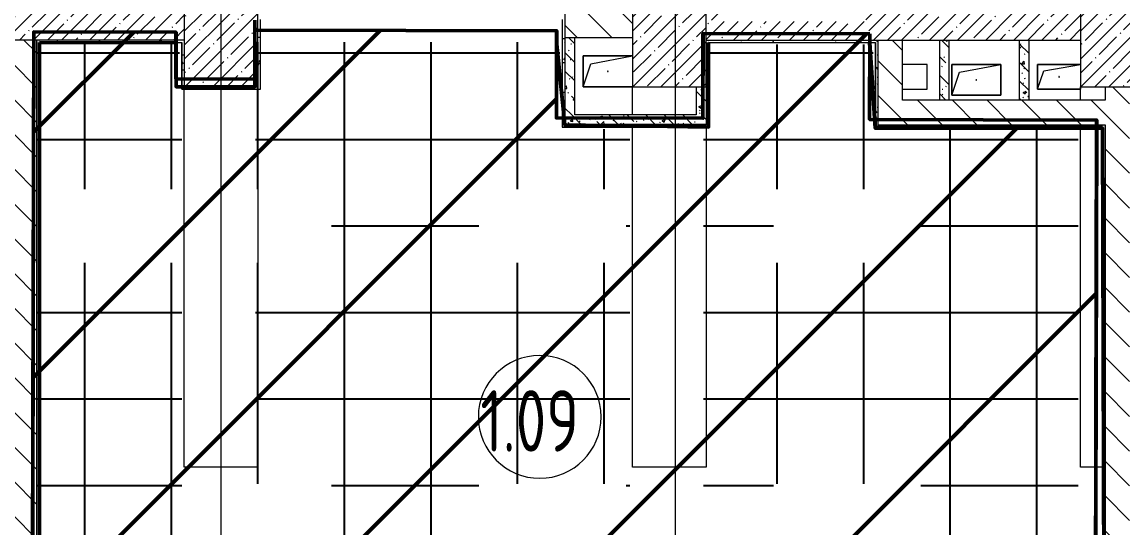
# Model space of a CAD drawing. Header units: millimetres. Extents: x -213547 to 415037, y -3642 to 106956.
# Drawn here: x 20653 to 29612, y 3577 to 7691 of the extents above; entities that cross this region are included whole.
import ezdxf

# ---------------------------------------------------------------- set-up
doc = ezdxf.new("R2010")
doc.units = ezdxf.units.MM
for name, color, linetype, lineweight in [('10)FK4', 3, 'Continuous', 50), ('A-AREA-IDEN', 7, 'Continuous', 9), ('A-FLOR', 7, 'Continuous', 9), ('A-GENM', 7, 'Continuous', 9), ('A-WALL', 7, 'Continuous', 5), ('I-WALL', 7, 'Continuous', 5), ('S-COLS', 7, 'Continuous', 9), ('S-COLS-1', 7, 'Continuous', 5), ('Оси', 7, 'Continuous', 9)]:
    doc.layers.add(name, color=color, linetype=linetype, lineweight=lineweight)
doc.layers.add('3) CF4 монтаж', color=104, linetype='Continuous')
doc.layers.add('A-WALL-1', color=9, linetype='Continuous', lineweight=5, true_color=0x808080)
doc.layers.add('A-WALL-FNSH-1', color=9, linetype='Continuous', lineweight=5, true_color=0x808080)
doc.styles.add('СПДС', font='ГОСТ тип А.ttf', dxfattribs={"width": 0.9})
pattern_1 = [(135, (64.7, -136.06), (-141.4214, -141.4214), [])]
pattern_2 = [(135, (64.7, -136.06), (-150.8683, -150.8683), [213.36, -35.56, 7.112, -35.56]), (135, (64.7, 14.71), (-150.8683, -150.8683), []), (50, (64.7, -136.06), (255.0577, -22.3145), [26.67, -293.37]), (355, (64.7, -136.06), (-49.3404, 267.4791), [21.336, -234.696]), (100.451, (85.96, -137.92), (205.7195, 245.1636), [22.666, -249.326]), (46.184, (64.7, -64.94), (379.511, -58.86), [40.005, -440.055]), (96.636, (96.33, -69.85), (332.3634, 346.399), [33.999, -373.989]), (351.184, (64.7, -64.94), (332.367, 346.3953), [32.004, -352.044]), (21, (100.26, -82.72), (212.2602, -143.1711), [26.67, -293.37]), (326, (100.26, -82.72), (86.5224, 257.8632), [21.336, -234.696]), (71.451, (117.95, -94.65), (298.784, 114.6901), [22.666, -249.326]), (37.5, (64.7, -136.06), (4.32385, 118.3775), [6.706, -225.146, 6.706, -231.546, -235.585]), (37.5, (64.7, -136.06), (4.32385, 118.3775), [-470.103, 6.706, -228.879]), (7.5, (64.7, -136.06), (93.5476, 140.2533), [6.706, -129.134, 6.706, -219.812, -89.789]), (7.5, (64.7, -136.06), (93.5476, 140.2533), [-362.356, 6.706, -83.083]), (327.5, (-14.6, -136.06), (189.82734, -8.0202), [6.706, -82.194, 6.706, -270.662, -368.046]), (327.5, (-14.6, -136.06), (189.82734, -8.0202), [-366.268, 6.706, -361.34]), (317.5, (-50.16, -136.06), (207.3811, 35.5976), [6.706, -108.864, 6.706, -177.495, -261.366]), (317.5, (-50.16, -136.06), (207.3811, 35.5976), [-299.771, 6.706, -254.66])]
pattern_3 = [(45, (64.7, -136.06), (-114.04925, 114.04925), []), (45, (178.75, -136.06), (-114.04925, 114.04925), [201.612, -40.322, 6.706, -33.617])]
pattern_4 = [(0, (64.7, -136.06), (243.84, 60.96), [20.117, -162.763, 20.117, -162.763, -975.36]), (0, (64.7, -136.06), (243.84, 60.96), [-365.76, 20.117, -345.643, 20.117, -162.763, -426.72]), (0, (64.7, -136.06), (243.84, 60.96), [-914.4, 20.117, -101.803, 20.117, -284.683]), (120, (156.14, -105.58), (-174.71291, 180.69163), [20.117, -162.763, 20.117, -162.763, -975.36]), (120, (156.14, -105.58), (-174.71291, 180.69163), [-365.76, 20.117, -345.643, 20.117, -162.763, -426.72]), (120, (156.14, -105.58), (-174.71291, 180.69163), [-914.4, 20.117, -101.803, 20.117, -284.683]), (240, (186.62, 16.34), (-69.12709, -241.65163), [20.117, -162.763, 20.117, -162.763, -975.36]), (240, (186.62, 16.34), (-69.12709, -241.65163), [-365.76, 20.117, -345.643, 20.117, -162.763, -426.72]), (240, (186.62, 16.34), (-69.12709, -241.65163), [-914.4, 20.117, -101.803, 20.117, -284.683])]

# ---------------------------------------------------------------- blocks, each defined once
blk = doc.blocks.new('BSC_Колонна _Прямоугольная - 600х600-23286269-Объем проектирования 1 этажа')
at = {"layer": 'S-COLS-1'}
h = blk.add_hatch(dxfattribs=at)
h.set_pattern_fill('FP_3', color=256, style=0, pattern_type=2)
h.set_pattern_definition([(45, (-29509.74, -7600), (-114.04925, 114.04925), []), (45, (-29395.7, -7600), (-114.04925, 114.04925), [201.613, -40.323, 6.706, -33.617])])
h.paths.add_polyline_path([(-300, -300), (300, -300), (300, 300), (-300, 300), (-300, -187.4)])
for p, q in [((300, 300), (-300, 300)), ((-300, 300), (-300, -300)), ((300, -300), (300, 300)), ((-300, -300), (300, -300))]:
    blk.add_line(p, q, dxfattribs=at)
blk = doc.blocks.new('BSC_Колонна _Прямоугольная - 600х600-V18-Объем проектирования 1 этажа')
at = {"layer": 'S-COLS-1'}
h = blk.add_hatch(dxfattribs=at)
h.set_pattern_fill('FP_28', color=256, style=0, pattern_type=2)
h.set_pattern_definition([(45, (-25860, -7600), (-114.0493, 114.0493), []), (45, (-25745.95, -7600), (-114.0493, 114.0493), [201.613, -40.323, 6.706, -33.617])])
h.paths.add_polyline_path([(300, -300), (300, 300), (-300, 300), (-300, -300), (-110.8, -300)])
for p, q in [((300, 300), (-300, 300)), ((-300, 300), (-300, -300)), ((300, -300), (300, 300)), ((-300, -300), (300, -300))]:
    blk.add_line(p, q, dxfattribs=at)
blk = doc.blocks.new('BSC_Колонна _Прямоугольная - 600х600-V153-Объем проектирования 1 этажа')
at = {"layer": 'S-COLS-1'}
h = blk.add_hatch(dxfattribs=at)
h.set_pattern_fill('FP_155', color=256, style=0, pattern_type=2)
h.set_pattern_definition([(45, (-22210, -7600), (-114.0493, 114.0493), []), (45, (-22095.95, -7600), (-114.0493, 114.0493), [201.613, -40.323, 6.706, -33.617])])
h.paths.add_polyline_path([(160.9, -300), (300, -300), (300, 300), (-300, 300), (-300, -300)])
for p, q in [((300, 300), (-300, 300)), ((-300, 300), (-300, -300)), ((300, -300), (300, 300)), ((-300, -300), (300, -300))]:
    blk.add_line(p, q, dxfattribs=at)
blk = doc.blocks.new('GM_Отверстие прямоугольное _в плите_ - Отверстие-21981599-Объем проектирования 1 этажа')
at = {"layer": 'A-GENM'}
for p, q in [((-175, -100), (-175, 100)), ((-175, 100), (175, 100)), ((175, 100), (-175, 100)), ((-175, 100), (-175, -100)), ((-125, 50), (175, 100)), ((-175, -100), (-125, 50)), ((175, -80), (175, -100)), ((175, -100), (175, -80)), ((175, -100), (-175, -100)), ((-175, -100), (175, -100))]:
    blk.add_line(p, q, dxfattribs=at)
for start, end in [(360, 180), (180, 360)]:
    blk.add_arc((0, 0), 2.5, start, end, dxfattribs=at)
blk = doc.blocks.new('GM_Отверстие прямоугольное _в плите_ - Отверстие-V199-Объем проектирования 1 этажа')
at = {"layer": 'A-GENM'}
for p, q in [((-200, -125), (-200, 125)), ((-200, 125), (200, 125)), ((200, 125), (-200, 125)), ((-200, 125), (-200, -125)), ((-137.5, 62.5), (200, 125)), ((200, 125), (200, -125)), ((200, -125), (200, 125)), ((-200, -125), (-137.5, 62.5)), ((200, -125), (-200, -125)), ((-200, -125), (200, -125))]:
    blk.add_line(p, q, dxfattribs=at)
for start, end in [(360, 180), (180, 360)]:
    blk.add_arc((0, 0), 2.5, start, end, dxfattribs=at)
blk = doc.blocks.new('GM_Отверстие прямоугольное _в плите_ - Отверстие-V206-Объем проектирования 1 этажа')
at = {"layer": 'A-GENM'}
for p, q in [((-200, -125), (-200, 125)), ((-200, 125), (200, 125)), ((200, 125), (-200, 125)), ((-200, 125), (-200, -125)), ((-137.5, 62.5), (200, 125)), ((-200, -125), (-137.5, 62.5)), ((200, -125), (-200, -125)), ((-200, -125), (200, -125))]:
    blk.add_line(p, q, dxfattribs=at)
for start, end in [(360, 180), (180, 360)]:
    blk.add_arc((0, 0), 2.5, start, end, dxfattribs=at)
blk = doc.blocks.new('Марка_Помещения - Номер-25198446-Объем проектирования 1 этажа')
at = {"layer": 'A-AREA-IDEN'}
for start, end in [(360, 180), (180, 360)]:
    blk.add_arc((0, 0), 2.5, start, end, dxfattribs=at)

msp = doc.modelspace()

# ---------------------------------------------------------------- hatches: boundary and pattern name
at = {"layer": '10)FK4'}
h = msp.add_hatch(dxfattribs=at)
h.set_pattern_fill('ANSI31', color=1, scale=444)
h.paths.add_polyline_path([(29405.8, 6825.9), (27603.7, 6825.9), (27599, 6896.7), (27556.2, 6896.8), (27557.9, 7593.8), (26199.9, 7597), (26198.3, 6907), (25006.3, 6909.8), (25007.9, 7619.8), (22549.9, 7625.6), (22549, 7225.6), (21907, 7227.1), (21907.9, 7607.1), (20749.9, 7609.8), (20732.2, 91.8), (21890.2, 89.1), (21891.1, 469.1), (22658.1, 467.3), (22657.2, 87.3), (25540.2, 80.5), (25541.1, 460.5), (26431.6, 458.4), (26430.7, 78.4), (29190, 72), (29190.9, 452), (29390.9, 451.5)])
at = {"layer": '3) CF4 монтаж'}
h = msp.add_hatch(dxfattribs=at)
h.set_pattern_fill('ANSI37', color=256, scale=222, angle=45, style=0)
h.set_pattern_definition([(90, (-13372.8, -41900.36), (-704.85, 0), []), (180, (-13372.8, -41900.36), (-6e-14, -704.85), [])])
h.paths.add_polyline_path([(29233.4, 368.1), (29254.4, 368.1), (29254.4, 6817.1), (27584.7, 6817.1), (27584.7, 7507.1), (26224.7, 7507.1), (26224.7, 6817.1), (26204.7, 6817.1), (26204.7, 368.1), (28752.6, 368.1)])
h.paths.add_polyline_path([(22700.7, 368.1), (25604.7, 368.1), (25604.7, 6817.1), (25034.7, 6818.1), (25034.7, 7527.1), (22574.7, 7527.1), (22574.7, 7127.1), (22554.7, 7127.1), (22554.7, 6328.6), (23174.7, 6328.6), (23174.7, 5728.6), (22554.7, 5728.6), (22554.7, 3928.6), (23174.7, 3928.6), (23174.7, 3328.6), (22554.7, 3328.6), (22554.7, 1528.6), (23174.7, 1528.6), (23174.7, 928.6), (22554.7, 928.6), (22554.7, 368.1)])
h.paths.add_polyline_path([(21954.7, 368.1), (21954.7, 5728.6), (20774.7, 5728.6), (20775.7, 368.1), (21933.7, 368.1)])
h.paths.add_polyline_path([(26774.7, 928.6), (26774.7, 1528.6), (27974.7, 1528.6), (27974.7, 928.6), (27426.3, 928.6)])
h.paths.add_polyline_path([(25574.7, 928.6), (24374.7, 928.6), (24374.7, 1528.6), (25574.7, 1528.6), (25574.7, 1181.5)])
h.paths.add_polyline_path([(27974.7, 3328.6), (26774.7, 3328.6), (26774.7, 3928.6), (27974.7, 3928.6), (27974.7, 3536.8)])
h.paths.add_polyline_path([(24773.8, 3328.6), (24374.7, 3328.6), (24374.7, 3928.6), (25574.7, 3928.6), (25574.7, 3328.6)])
h.paths.add_polyline_path([(27804.4, 5728.6), (26774.7, 5728.6), (26774.7, 6328.6), (27974.7, 6328.6), (27974.7, 5728.6)])
h.paths.add_polyline_path([(24773.8, 5728.6), (24374.7, 5728.6), (24374.7, 6328.6), (25574.7, 6328.6), (25574.7, 5728.6), (25034.7, 5728.6)])
h.paths.add_polyline_path([(20774.7, 6061.3), (20774.7, 6061.4), (20774.7, 6328.6), (21039.5, 6328.6), (21039.5, 6362.5), (21169.9, 6328.6), (21954.7, 6328.6), (21954.7, 7127.1), (21934.7, 7127.1), (21934.7, 7507.1), (20774.7, 7507.1), (20774.7, 6725.2), (20810.8, 6590.9), (20774.7, 6590.9), (20774.7, 6061.4)])
at = {"layer": 'I-WALL'}
h = msp.add_hatch(dxfattribs=at)
h.set_pattern_fill('FP_1', color=256, style=0, pattern_type=2)
h.set_pattern_definition(pattern_3)
h.paths.add_polyline_path([(20554.7, 7543.9), (21974.7, 7543.9), (21974.7, 7763.9), (18549.7, 7763.9), (18549.7, 7543.9), (20372.5, 7543.9)])
h.paths.add_polyline_path([(17569.7, 7543.9), (17599.7, 7543.9), (17599.7, 7763.9), (17324.7, 7763.9), (17324.7, 7543.9), (17344.7, 7543.9)])
h = msp.add_hatch(dxfattribs=at)
h.set_pattern_fill('FP_23', color=256, style=0, pattern_type=2)
h.set_pattern_definition(pattern_1)
h.paths.add_polyline_path([(25154.7, 7563.9), (25624.7, 7563.9), (25624.7, 7763.9), (25074.7, 7763.9), (25074.7, 7563.9)])
h = msp.add_hatch(dxfattribs=at)
h.set_pattern_fill('FP_1', color=256, style=0, pattern_type=2)
h.set_pattern_definition(pattern_3)
h.paths.add_polyline_path([(26224.7, 7543.9), (29274.4, 7543.9), (29274.4, 7763.9), (27524.7, 7762.5), (27524.7, 7693.9), (26324.7, 7693.9), (26324.7, 7763.9), (26224.7, 7763.9)])
h = msp.add_hatch(dxfattribs=at)
h.set_pattern_fill('FP_23', color=256, style=0, pattern_type=2)
h.set_pattern_definition(pattern_1)
h.paths.add_polyline_path([(20774.7, -36.1), (20774.7, 7543.9), (20574.7, 7543.9), (20574.7, -36.1)])
h = msp.add_hatch(dxfattribs=at)
h.set_pattern_fill('FP_191', color=256, style=0, pattern_type=2)
h.set_pattern_definition(pattern_4)
h.paths.add_polyline_path([(20794.7, 3.9), (20793.7, 7523.9), (20774.7, 7543.9), (20774.7, 3.9)])
h.paths.add_polyline_path([(20794.7, 7523.9), (20794.7, 7543.9), (20774.7, 7543.9)])
h = msp.add_hatch(dxfattribs=at)
h.set_pattern_fill('FP_191', color=256, style=0, pattern_type=2)
h.set_pattern_definition(pattern_4)
h.paths.add_polyline_path([(20807.7, 7523.9), (21953.7, 7523.9), (21954.7, 7543.9), (20794.7, 7543.9), (20794.7, 7523.9)])
h = msp.add_hatch(dxfattribs=at)
h.set_pattern_fill('FP_191', color=256, style=0, pattern_type=2)
h.set_pattern_definition(pattern_4)
h.paths.add_polyline_path([(21954.7, 7163.9), (21974.7, 7163.9), (21974.7, 7543.9), (21954.7, 7543.9), (21954.7, 7164.6)])
h = msp.add_hatch(dxfattribs=at)
h.set_pattern_fill('FP_191', color=256, style=0, pattern_type=2)
h.set_pattern_definition(pattern_4)
h.paths.add_polyline_path([(22574.7, 7143.9), (22594.7, 7143.9), (22594.7, 7563.9), (22574.7, 7563.9), (22574.7, 7163.9)])
h = msp.add_hatch(dxfattribs=at)
h.set_pattern_fill('FP_191', color=256, style=0, pattern_type=2)
h.set_pattern_definition(pattern_4)
h.paths.add_polyline_path([(25074.7, 6854.9), (25074.7, 7553.9), (25054.7, 7553.9), (25054.7, 6854.9)])
h = msp.add_hatch(dxfattribs=at)
h.set_pattern_fill('FP_41', color=256, style=0, pattern_type=2)
h.set_pattern_definition(pattern_2)
h.paths.add_polyline_path([(25074.7, 6933.9), (25154.7, 6933.9), (25154.7, 7563.9), (25074.7, 7563.9), (25074.7, 7133.9)])
h = msp.add_hatch(dxfattribs=at)
h.set_pattern_fill('FP_191', color=256, style=0, pattern_type=2)
h.set_pattern_definition(pattern_4)
h.paths.add_polyline_path([(26244.7, 7523.9), (27604.7, 7523.9), (27604.7, 7543.9), (26224.7, 7543.9), (26224.7, 7523.9)])
h = msp.add_hatch(dxfattribs=at)
h.set_pattern_fill('FP_191', color=256, style=0, pattern_type=2)
h.set_pattern_definition(pattern_4)
h.paths.add_polyline_path([(27624.7, 6853.9), (27624.7, 7543.9), (27604.7, 7522.9), (27604.7, 6853.9)])
h.paths.add_polyline_path([(27604.7, 7523.9), (27624.7, 7543.9), (27604.7, 7543.9)])
h = msp.add_hatch(dxfattribs=at)
h.set_pattern_fill('FP_23', color=256, style=0, pattern_type=2)
h.set_pattern_definition(pattern_1)
h.paths.add_polyline_path([(27824.4, 7053.9), (27824.7, 7053.9), (27824.4, 7543.9), (27624.7, 7543.9), (27624.7, 7053.9), (27726.3, 7053.9)])
h = msp.add_hatch(dxfattribs=at)
h.set_pattern_fill('FP_41', color=256, style=0, pattern_type=2)
h.set_pattern_definition(pattern_2)
h.paths.add_polyline_path([(28204.7, 7053.9), (28204.7, 7543.9), (28124.7, 7543.9), (28124.7, 7053.9), (28159.7, 7053.9)])
h = msp.add_hatch(dxfattribs=at)
h.set_pattern_fill('FP_41', color=256, style=0, pattern_type=2)
h.set_pattern_definition(pattern_2)
h.paths.add_polyline_path([(28854.7, 7053.9), (28854.7, 7543.9), (28774.7, 7543.9), (28774.7, 7053.9)])
h = msp.add_hatch(dxfattribs=at)
h.set_pattern_fill('FP_191', color=256, style=0, pattern_type=2)
h.set_pattern_definition(pattern_4)
h.paths.add_polyline_path([(26243.7, 6834.9), (26244.7, 6834.9), (26244.7, 7522.9), (26224.7, 7522.9), (26224.7, 6834.9)])
h = msp.add_hatch(dxfattribs=at)
h.set_pattern_fill('FP_191', color=256, style=0, pattern_type=2)
h.set_pattern_definition(pattern_4)
h.paths.add_polyline_path([(22435.6, 7143.9), (22574.7, 7143.9), (22574.7, 7163.9), (21954.7, 7163.9), (21954.7, 7143.9), (21978.6, 7143.9)])
h = msp.add_hatch(dxfattribs=at)
h.set_pattern_fill('FP_41', color=256, style=0, pattern_type=2)
h.set_pattern_definition(pattern_2)
h.paths.add_polyline_path([(26224.7, 6853.9), (26224.7, 7163.9), (26144.7, 7163.9), (26144.7, 6854.9), (26223.7, 6854.9)])
h = msp.add_hatch(dxfattribs=at)
h.set_pattern_fill('FP_23', color=256, style=0, pattern_type=2)
h.set_pattern_definition(pattern_1)
h.paths.add_polyline_path([(29663.9, 363.9), (29674.4, 363.9), (29674.4, 7163.9), (29474.4, 7163.9), (29474.4, 363.9), (29656.3, 363.9)])
h = msp.add_hatch(dxfattribs=at)
h.set_pattern_fill('FP_23', color=256, style=0, pattern_type=2)
h.set_pattern_definition(pattern_1)
h.paths.add_polyline_path([(29454.4, 6853.9), (29474.4, 6853.9), (29474.4, 7053.9), (27624.7, 7053.9), (27624.7, 6853.9), (29334.7, 6853.9)])
h = msp.add_hatch(dxfattribs=at)
h.set_pattern_fill('FP_41', color=256, style=0, pattern_type=2)
h.set_pattern_definition(pattern_2)
h.paths.add_polyline_path([(26144.7, 6853.9), (26144.7, 6933.9), (25074.7, 6933.9), (25074.7, 6853.9), (25684.7, 6853.9)])
h = msp.add_hatch(dxfattribs=at)
h.set_pattern_fill('FP_191', color=256, style=0, pattern_type=2)
h.set_pattern_definition(pattern_4)
h.paths.add_polyline_path([(26224.7, 6834.9), (26223.7, 6854.9), (25054.7, 6853.9), (25054.7, 6834.9), (26144.7, 6834.9)])
h = msp.add_hatch(dxfattribs=at)
h.set_pattern_fill('FP_191', color=256, style=0, pattern_type=2)
h.set_pattern_definition(pattern_4)
h.paths.add_polyline_path([(28624.8, 6833.9), (29454.4, 6833.9), (29453.4, 6853.9), (27604.7, 6853.9), (27604.7, 6833.9), (28490.3, 6833.9)])
h = msp.add_hatch(dxfattribs=at)
h.set_pattern_fill('FP_191', color=256, style=0, pattern_type=2)
h.set_pattern_definition(pattern_4)
h.paths.add_polyline_path([(29454.4, 383.9), (29474.4, 383.9), (29474.4, 6853.9), (29454.4, 6853.9), (29454.4, 384)])

# ---------------------------------------------------------------- linework, layer by layer
at = {"layer": '10)FK4'}
for points in [[(20794.7, 7522.9), (21907.7, 7520.3), (21907.7, 7163.9), (22548.9, 7162.4), (22548.9, 7706.9)], [(20794.7, 91.7), (20794.7, 7522.9)], [(20795.7, 91.7), (20795.7, 7522.9)], [(25006.7, 7513.1), (25073.7, 6853.9), (26243.7, 6834.9), (26243.7, 7522.9)], [(25007.7, 7513.1), (25074.7, 6853.9), (26244.7, 6834.9), (26244.7, 7522.9)], [(27556.7, 7519.9), (27602.7, 6825.9), (29453.4, 6825.9), (29473.4, 363.9), (29590.8, 363.9)], [(27557.7, 7519.9), (27603.7, 6825.9), (29454.4, 6825.9), (29474.4, 363.9), (29591.8, 363.9)], [(27604.7, 6832.9), (29454.4, 6832.9)]]:
    msp.add_lwpolyline(points, dxfattribs=at)
at = {"layer": '10)FK4', "flags": 128}
for points in [[(27557.1, 7593.8), (26199.1, 7597), (26197.5, 6907), (25005.5, 6909.8), (25007.2, 7619.8), (22549.2, 7625.6), (22548.2, 7225.6), (21906.2, 7227.1), (21907.1, 7607.1), (20749.1, 7609.8), (20731.5, 91.8), (21889.5, 89.1), (21890.4, 469.1), (22657.4, 467.3), (22656.5, 87.3), (25539.5, 80.5), (25540.3, 460.5), (26430.8, 458.4), (26430, 78.4), (29189.2, 72), (29190.1, 452), (29390.1, 451.5), (29405.2, 6892.5), (27555.5, 6896.8)], [(27557.9, 7593.8), (26199.9, 7597), (26198.3, 6907), (25006.3, 6909.8), (25007.9, 7619.8), (22549.9, 7625.6), (22549, 7225.6), (21907, 7227.1), (21907.9, 7607.1), (20749.9, 7609.8), (20732.2, 91.8), (21890.2, 89.1), (21891.1, 469.1), (22658.1, 467.3), (22657.2, 87.3), (25540.2, 80.5), (25541.1, 460.5), (26431.6, 458.4), (26430.7, 78.4), (29190, 72), (29190.9, 452), (29390.9, 451.5), (29406, 6892.5), (27556.2, 6896.8)]]:
    msp.add_lwpolyline(points, close=True, dxfattribs=at)
at = {"layer": 'A-FLOR'}
for p, q in [((22594.7, 7143.9), (22594.7, 7711.9)), ((25054.7, 6834.9), (25054.7, 7711.9)), ((20794.7, 7523.9), (21953.7, 7523.9)), ((20794.7, 3.9), (20794.7, 7522.9)), ((21954.7, 7523.9), (21954.7, 7143.9)), ((26244.7, 7523.9), (27604.7, 7523.9)), ((26244.7, 6834.9), (26244.7, 7522.9)), ((27604.7, 7343.8), (27604.7, 7146.1)), ((28024.4, 7343.9), (27824.7, 7343.9)), ((28024.4, 7143.9), (28024.4, 7343.9)), ((21954.7, 7143.9), (22594.7, 7143.9)), ((21974.7, 4063.9), (21974.7, 7143.9)), ((22574.7, 7143.9), (22574.7, 4063.9)), ((25624.7, 6933.9), (25624.7, 7163.9)), ((25624.7, 7163.9), (26144.7, 7163.9)), ((27604.7, 7143.8), (27604.7, 6833.9)), ((27824.7, 7143.9), (28024.4, 7143.9)), ((29274.7, 7053.9), (29274.7, 7163.9)), ((29274.7, 7163.9), (29474.4, 7163.9)), ((25054.7, 6834.9), (26244.7, 6834.9)), ((25624.7, 4063.9), (25624.7, 6834.9)), ((26224.7, 6834.9), (26224.7, 4063.9)), ((29274.7, 4063.9), (29274.7, 6825.9)), ((29454.4, 6825.9), (29454.4, 383.9)), ((22574.7, 4063.9), (21974.7, 4063.9)), ((26224.7, 4063.9), (25624.7, 4063.9)), ((29454.4, 4063.9), (29274.7, 4063.9))]:
    msp.add_line(p, q, dxfattribs=at)
at = {"layer": 'A-WALL'}
for p, q in [((26224.7, 7543.9), (27624.7, 7543.9)), ((20794.7, 7522.9), (20794.7, 7523.9)), ((20795.7, 7522.9), (20794.7, 7522.9)), ((21953.7, 7523.9), (21954.7, 7523.9)), ((26244.7, 7522.9), (26244.7, 7523.9)), ((26245.7, 7522.9), (26244.7, 7522.9)), ((27604.7, 7522.9), (27603.7, 7522.9)), ((27604.7, 7143.8), (27604.7, 7523.9)), ((29454.4, 6825.9), (29454.4, 6832.9))]:
    msp.add_line(p, q, dxfattribs=at)
at = {"layer": 'A-WALL-1'}
for p, q in [((25074.7, 7783.9), (25074.7, 6853.9)), ((21974.7, 7543.9), (18579.7, 7543.9)), ((20774.7, -386.1), (20774.7, 7543.9)), ((22594.7, 7563.9), (22574.7, 7563.9)), ((25074.7, 7553.9), (25054.7, 7553.9)), ((25074.7, 7563.9), (25624.7, 7563.9)), ((25154.7, 6933.9), (25154.7, 7563.9)), ((27624.7, 7543.9), (29274.4, 7543.9)), ((27624.7, 7543.9), (27624.7, 6853.9)), ((27824.7, 7053.9), (27824.7, 7543.9)), ((28124.7, 7543.9), (28124.7, 7053.9)), ((28204.7, 7053.9), (28204.7, 7543.9)), ((28774.7, 7543.9), (28774.7, 7053.9)), ((28854.7, 7053.9), (28854.7, 7543.9)), ((26144.7, 7163.9), (26144.7, 6933.9)), ((26224.7, 7163.9), (26224.7, 6853.9)), ((29474.4, 7163.9), (29474.4, 7053.9)), ((29474.4, 7053.9), (27824.7, 7053.9)), ((26144.7, 6933.9), (25154.7, 6933.9)), ((26224.7, 6854.9), (25074.7, 6854.9)), ((25074.7, 6853.9), (26224.7, 6853.9)), ((27624.7, 6853.9), (29474.4, 6853.9)), ((29474.4, 6853.9), (29474.4, 363.9))]:
    msp.add_line(p, q, dxfattribs=at)
at = {"layer": 'A-WALL-FNSH-1'}
for p, q in [((22595.7, 7563.9), (22594.7, 7563.9)), ((22595.7, 7142.9), (22595.7, 7563.9)), ((25054.7, 7553.9), (25053.7, 7553.9)), ((25053.7, 7553.9), (25053.7, 6832.9)), ((20795.7, 7522.9), (21953.7, 7522.9)), ((20795.7, 4.9), (20795.7, 7522.9)), ((21953.7, 7142.9), (21953.7, 7523.9)), ((26245.7, 7522.9), (27603.7, 7522.9)), ((26245.7, 6832.9), (26245.7, 7522.9)), ((27603.7, 7522.9), (27603.7, 6825.9)), ((21953.7, 7142.9), (22595.7, 7142.9)), ((25053.7, 6832.9), (26245.7, 6832.9)), ((25054.7, 6833.9), (25054.7, 6834.9)), ((26244.7, 6833.9), (25054.7, 6833.9)), ((26244.7, 6834.9), (26244.7, 6833.9)), ((27603.7, 6825.9), (27604.7, 6825.9)), ((29453.4, 6825.9), (29453.4, 384.9))]:
    msp.add_line(p, q, dxfattribs=at)
at = {"layer": 'I-WALL'}
for p, q in [((27604.7, 6833.9), (29454.4, 6833.9)), ((27604.7, 6833.9), (27604.7, 6832.9)), ((29453.4, 6825.9), (27604.7, 6825.9)), ((29454.4, 6832.9), (29454.4, 6833.9))]:
    msp.add_line(p, q, dxfattribs=at)
at = {"layer": 'Оси'}
for points in [[(22274.7, -2042.3), (22274.7, 2957.7), (22274.7, 22262), (22274.7, 27262)], [(25974.7, -2042.3), (25974.7, 2957.7), (25974.7, 22262), (25974.7, 27262)]]:
    msp.add_lwpolyline(points, dxfattribs=at)

# ---------------------------------------------------------------- block references
at = {"layer": 'A-AREA-IDEN', "xscale": 199.9999999999999, "yscale": 199.9999999999999, "zscale": 199.9999999999999}
msp.add_blockref('Марка_Помещения - Номер-25198446-Объем проектирования 1 этажа', (24869.7, 4474.4), dxfattribs=at)
at = {"layer": 'A-GENM'}
for name, p in [('GM_Отверстие прямоугольное _в плите_ - Отверстие-V206-Объем проектирования 1 этажа', (25424.7, 7288.9)), ('GM_Отверстие прямоугольное _в плите_ - Отверстие-V199-Объем проектирования 1 этажа', (28424.7, 7218.9)), ('GM_Отверстие прямоугольное _в плите_ - Отверстие-21981599-Объем проектирования 1 этажа', (29099.4, 7243.9))]:
    msp.add_blockref(name, p, dxfattribs=at)
at = {"layer": 'S-COLS'}
for name, p in [('BSC_Колонна _Прямоугольная - 600х600-V153-Объем проектирования 1 этажа', (22274.7, 7463.9)), ('BSC_Колонна _Прямоугольная - 600х600-V18-Объем проектирования 1 этажа', (25924.7, 7463.9)), ('BSC_Колонна _Прямоугольная - 600х600-23286269-Объем проектирования 1 этажа', (29574.4, 7463.9))]:
    msp.add_blockref(name, p, dxfattribs=at)

# ---------------------------------------------------------------- texts
at = {"layer": 'A-AREA-IDEN', "insert": (24385.9, 4691.5), "char_height": 500, "width": 1212.151, "attachment_point": 1, "style": 'СПДС'}
msp.add_mtext('1.09', dxfattribs=at)

doc.saveas('drawing.dxf')
